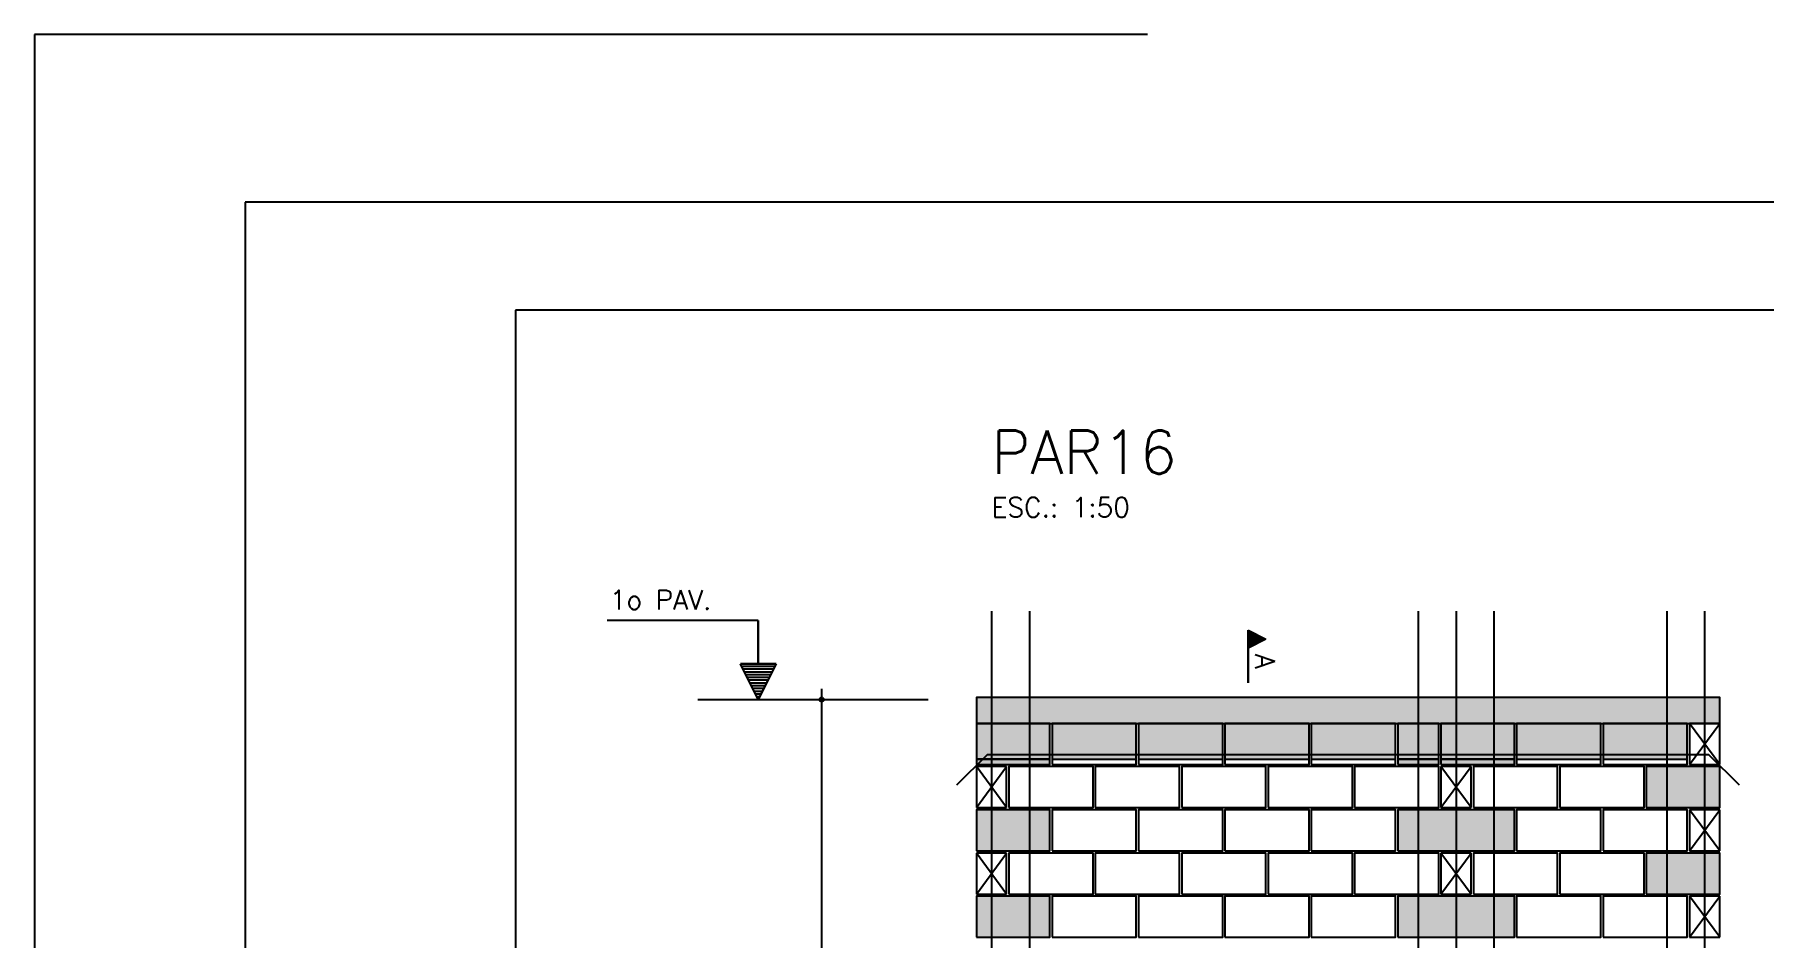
# Model space of a CAD drawing. Extents: x -2 to 121, y -2 to 61.
# Drawn here: x -1.95 to 14.06, y 52.59 to 60.95 of the extents above; entities that cross this region are included whole.
import ezdxf

# ---------------------------------------------------------------- set-up
doc = ezdxf.new("R2010")
doc.units = 0
doc.header["$MEASUREMENT"] = 0
doc.linetypes.add('HIDDEN', pattern=[0.375, 0.25, -0.125])
doc.layers.get('Defpoints').update_dxf_attribs({"linetype": 'CONTINUOUS'})
for name, color, linetype in [('ARQ_FOLHA', 7, 'CONTINUOUS'), ('PENA_01', 1, 'CONTINUOUS'), ('PENA_02', 2, 'CONTINUOUS'), ('PENA_03', 3, 'CONTINUOUS'), ('PENA_05', 5, 'CONTINUOUS'), ('PENA_06', 6, 'CONTINUOUS'), ('PENA_09', 254, 'CONTINUOUS'), ('PENA_11', 252, 'CONTINUOUS'), ('PENA_19', 240, 'CONTINUOUS'), ('PENA_21', 100, 'CONTINUOUS'), ('PENA_23', 50, 'CONTINUOUS')]:
    doc.layers.add(name, color=color, linetype=linetype)
doc.styles.get("Standard").update_dxf_attribs({"font": 'ROMANS.SHX'})

msp = doc.modelspace()

# ---------------------------------------------------------------- linework, layer by layer
at = {"layer": 'ARQ_FOLHA', "color": 1}
for points in [[(0, 0.000001), (118.9, 0.000001), (118.9, 59.400001), (0, 59.400001)], [(2.5, 1.000001), (117.9, 1.000001), (117.9, 58.400001), (2.5, 58.400001)]]:
    msp.add_lwpolyline(points, close=True, dxfattribs=at)
at = {"layer": 'Defpoints', "color": 8, "linetype": 'HIDDEN', "ltscale": 100}
msp.add_lwpolyline([(-1.95, 60.950001), (-1.95, -1.549999), (120.85, -1.549999), (120.85, 60.950001)], close=True, dxfattribs=at)
at = {"layer": 'PENA_01', "linetype": 'Continuous'}
for p, q in [((4.189514, 54.795287), (6.320377, 54.795287)), ((6.767869, 54.245287), (7.447869, 54.245287)), ((7.467869, 54.245287), (8.247869, 54.245287)), ((8.267869, 54.245287), (9.047869, 54.245287)), ((9.067869, 54.245287), (9.847869, 54.245287)), ((9.867869, 54.245287), (10.647869, 54.245287)), ((10.667869, 54.245287), (11.047869, 54.245287)), ((11.067869, 54.245287), (11.747869, 54.245287)), ((11.767869, 54.245287), (12.547869, 54.245287)), ((12.567869, 54.245287), (13.347869, 54.245287))]:
    msp.add_line(p, q, dxfattribs=at)
at = {"layer": 'PENA_02', "linetype": 'Continuous'}
for p, q in [((13.647869, 54.575287), (13.367869, 54.575287)), ((13.367869, 54.575287), (13.367869, 54.195287)), ((13.647869, 54.195287), (13.647869, 54.575287)), ((7.047869, 54.175287), (6.767869, 54.175287)), ((6.767869, 54.175287), (6.767869, 53.795287)), ((7.047869, 53.795287), (7.047869, 54.175287)), ((11.347869, 54.175287), (11.067869, 54.175287)), ((11.067869, 54.175287), (11.067869, 53.795287)), ((11.347869, 53.795287), (11.347869, 54.175287)), ((13.367869, 54.195287), (13.647869, 54.195287)), ((6.767869, 53.795287), (7.047869, 53.795287)), ((11.067869, 53.795287), (11.347869, 53.795287)), ((13.647869, 53.775287), (13.367869, 53.775287)), ((13.367869, 53.775287), (13.367869, 53.395287)), ((13.647869, 53.395287), (13.647869, 53.775287)), ((7.047869, 53.375287), (6.767869, 53.375287)), ((6.767869, 53.375287), (6.767869, 52.995287)), ((7.047869, 52.995287), (7.047869, 53.375287)), ((11.347869, 53.375287), (11.067869, 53.375287)), ((11.067869, 53.375287), (11.067869, 52.995287)), ((11.347869, 52.995287), (11.347869, 53.375287)), ((13.367869, 53.395287), (13.647869, 53.395287)), ((6.767869, 52.995287), (7.047869, 52.995287)), ((11.067869, 52.995287), (11.347869, 52.995287)), ((13.647869, 52.975287), (13.367869, 52.975287)), ((13.367869, 52.975287), (13.367869, 52.595287)), ((13.647869, 52.595287), (13.647869, 52.975287)), ((13.367869, 52.595287), (13.647869, 52.595287))]:
    msp.add_line(p, q, dxfattribs=at)
for points in [[(6.767869, 54.575287), (13.647869, 54.575287), (13.647869, 54.815287), (6.767869, 54.815287), (6.767869, 54.575287)], [(6.767869, 54.195287), (7.447869, 54.195287), (7.447869, 54.575287), (6.767869, 54.575287), (6.767869, 54.195287)], [(7.467869, 54.195287), (8.247869, 54.195287), (8.247869, 54.575287), (7.467869, 54.575287), (7.467869, 54.195287)], [(8.267869, 54.195287), (9.047869, 54.195287), (9.047869, 54.575287), (8.267869, 54.575287), (8.267869, 54.195287)], [(9.067869, 54.195287), (9.847869, 54.195287), (9.847869, 54.575287), (9.067869, 54.575287), (9.067869, 54.195287)], [(9.867869, 54.195287), (10.647869, 54.195287), (10.647869, 54.575287), (9.867869, 54.575287), (9.867869, 54.195287)], [(10.667869, 54.195287), (11.047869, 54.195287), (11.047869, 54.575287), (10.667869, 54.575287), (10.667869, 54.195287)], [(11.067869, 54.195287), (11.747869, 54.195287), (11.747869, 54.575287), (11.067869, 54.575287), (11.067869, 54.195287)], [(11.767869, 54.195287), (12.547869, 54.195287), (12.547869, 54.575287), (11.767869, 54.575287), (11.767869, 54.195287)], [(12.567869, 54.195287), (13.347869, 54.195287), (13.347869, 54.575287), (12.567869, 54.575287), (12.567869, 54.195287)], [(7.067869, 53.795287), (7.847869, 53.795287), (7.847869, 54.175287), (7.067869, 54.175287), (7.067869, 53.795287)], [(7.867869, 53.795287), (8.647869, 53.795287), (8.647869, 54.175287), (7.867869, 54.175287), (7.867869, 53.795287)], [(8.667869, 53.795287), (9.447869, 53.795287), (9.447869, 54.175287), (8.667869, 54.175287), (8.667869, 53.795287)], [(9.467869, 53.795287), (10.247869, 53.795287), (10.247869, 54.175287), (9.467869, 54.175287), (9.467869, 53.795287)], [(10.267869, 53.795287), (11.047869, 53.795287), (11.047869, 54.175287), (10.267869, 54.175287), (10.267869, 53.795287)], [(11.367869, 53.795287), (12.147869, 53.795287), (12.147869, 54.175287), (11.367869, 54.175287), (11.367869, 53.795287)], [(12.167869, 53.795287), (12.947869, 53.795287), (12.947869, 54.175287), (12.167869, 54.175287), (12.167869, 53.795287)], [(12.967869, 53.795287), (13.647869, 53.795287), (13.647869, 54.175287), (12.967869, 54.175287), (12.967869, 53.795287)], [(6.767869, 53.395287), (7.447869, 53.395287), (7.447869, 53.775287), (6.767869, 53.775287), (6.767869, 53.395287)], [(7.467869, 53.395287), (8.247869, 53.395287), (8.247869, 53.775287), (7.467869, 53.775287), (7.467869, 53.395287)], [(8.267869, 53.395287), (9.047869, 53.395287), (9.047869, 53.775287), (8.267869, 53.775287), (8.267869, 53.395287)], [(9.067869, 53.395287), (9.847869, 53.395287), (9.847869, 53.775287), (9.067869, 53.775287), (9.067869, 53.395287)], [(9.867869, 53.395287), (10.647869, 53.395287), (10.647869, 53.775287), (9.867869, 53.775287), (9.867869, 53.395287)], [(10.667869, 53.395287), (11.747869, 53.395287), (11.747869, 53.775287), (10.667869, 53.775287), (10.667869, 53.395287)], [(11.767869, 53.395287), (12.547869, 53.395287), (12.547869, 53.775287), (11.767869, 53.775287), (11.767869, 53.395287)], [(12.567869, 53.395287), (13.347869, 53.395287), (13.347869, 53.775287), (12.567869, 53.775287), (12.567869, 53.395287)], [(7.067869, 52.995287), (7.847869, 52.995287), (7.847869, 53.375287), (7.067869, 53.375287), (7.067869, 52.995287)], [(7.867869, 52.995287), (8.647869, 52.995287), (8.647869, 53.375287), (7.867869, 53.375287), (7.867869, 52.995287)], [(8.667869, 52.995287), (9.447869, 52.995287), (9.447869, 53.375287), (8.667869, 53.375287), (8.667869, 52.995287)], [(9.467869, 52.995287), (10.247869, 52.995287), (10.247869, 53.375287), (9.467869, 53.375287), (9.467869, 52.995287)], [(10.267869, 52.995287), (11.047869, 52.995287), (11.047869, 53.375287), (10.267869, 53.375287), (10.267869, 52.995287)], [(11.367869, 52.995287), (12.147869, 52.995287), (12.147869, 53.375287), (11.367869, 53.375287), (11.367869, 52.995287)], [(12.167869, 52.995287), (12.947869, 52.995287), (12.947869, 53.375287), (12.167869, 53.375287), (12.167869, 52.995287)], [(12.967869, 52.995287), (13.647869, 52.995287), (13.647869, 53.375287), (12.967869, 53.375287), (12.967869, 52.995287)], [(6.767869, 52.595287), (7.447869, 52.595287), (7.447869, 52.975287), (6.767869, 52.975287), (6.767869, 52.595287)], [(7.467869, 52.595287), (8.247869, 52.595287), (8.247869, 52.975287), (7.467869, 52.975287), (7.467869, 52.595287)], [(8.267869, 52.595287), (9.047869, 52.595287), (9.047869, 52.975287), (8.267869, 52.975287), (8.267869, 52.595287)], [(9.067869, 52.595287), (9.847869, 52.595287), (9.847869, 52.975287), (9.067869, 52.975287), (9.067869, 52.595287)], [(9.867869, 52.595287), (10.647869, 52.595287), (10.647869, 52.975287), (9.867869, 52.975287), (9.867869, 52.595287)], [(10.667869, 52.595287), (11.747869, 52.595287), (11.747869, 52.975287), (10.667869, 52.975287), (10.667869, 52.595287)], [(11.767869, 52.595287), (12.547869, 52.595287), (12.547869, 52.975287), (11.767869, 52.975287), (11.767869, 52.595287)], [(12.567869, 52.595287), (13.347869, 52.595287), (13.347869, 52.975287), (12.567869, 52.975287), (12.567869, 52.595287)]]:
    msp.add_lwpolyline(points, dxfattribs=at)
for radius in [0.02, 0.01]:
    msp.add_circle((5.335659, 54.795287), radius, dxfattribs=at)
at = {"layer": 'PENA_03', "linetype": 'Continuous'}
for p, q in [((4.748512, 55.527152), (3.348512, 55.527152)), ((4.748512, 55.127152), (4.748512, 55.527152)), ((4.749912, 55.127152), (4.749912, 55.528552)), ((9.282104, 54.950394), (9.282104, 55.436776)), ((9.282104, 55.436776), (9.448037, 55.35381)), ((9.282799, 55.435648), (9.446476, 55.35381)), ((9.2828, 55.435648), (9.2828, 55.271971)), ((9.294868, 55.430394), (9.294868, 55.277225)), ((9.307632, 55.424012), (9.307632, 55.283607)), ((9.320396, 55.41763), (9.320396, 55.289989)), ((9.33316, 55.411248), (9.33316, 55.296371)), ((9.345924, 55.404866), (9.345924, 55.302753)), ((9.448037, 55.35381), (9.282799, 55.271191)), ((9.446476, 55.35381), (9.2828, 55.271971)), ((9.2828, 55.271191), (9.2828, 54.950394)), ((9.358688, 55.398484), (9.358688, 55.309135)), ((9.371452, 55.392102), (9.371452, 55.315517)), ((9.384216, 55.38572), (9.384216, 55.321899)), ((9.39698, 55.379338), (9.39698, 55.328281)), ((9.409744, 55.372956), (9.409744, 55.334663)), ((9.422509, 55.366574), (9.422509, 55.341045)), ((9.435273, 55.360192), (9.435273, 55.347428)), ((4.749212, 54.795287), (4.583279, 55.127152)), ((4.583279, 55.127152), (4.748512, 55.127152)), ((4.749212, 54.798409), (4.585535, 55.125761)), ((4.912888, 55.125761), (4.585535, 55.125761)), ((4.902381, 55.101624), (4.596043, 55.101624)), ((4.915145, 55.127152), (4.749212, 54.795287)), ((4.912888, 55.125762), (4.749212, 54.798408)), ((4.749912, 55.127152), (4.915145, 55.127152)), ((4.889617, 55.076096), (4.608807, 55.076096)), ((4.876853, 55.050568), (4.621571, 55.050568)), ((4.864088, 55.02504), (4.634335, 55.02504)), ((4.851324, 54.999512), (4.647099, 54.999512)), ((4.83856, 54.973984), (4.659863, 54.973984)), ((4.825796, 54.948456), (4.672627, 54.948456)), ((4.813032, 54.922928), (4.685391, 54.922928)), ((4.800268, 54.8974), (4.698155, 54.8974)), ((4.787504, 54.871872), (4.710919, 54.871872)), ((4.77474, 54.846343), (4.723683, 54.846343)), ((4.761976, 54.820815), (4.736448, 54.820815)), ((5.335659, 48.854754), (5.335659, 54.895287)), ((13.367869, 54.195287), (13.647869, 54.575287)), ((13.647869, 54.195287), (13.367869, 54.575287)), ((6.767869, 53.795287), (7.047869, 54.175287)), ((7.047869, 53.795287), (6.767869, 54.175287)), ((11.067869, 53.795287), (11.347869, 54.175287)), ((11.347869, 53.795287), (11.067869, 54.175287)), ((13.367869, 53.395287), (13.647869, 53.775287)), ((13.647869, 53.395287), (13.367869, 53.775287)), ((6.767869, 52.995287), (7.047869, 53.375287)), ((7.047869, 52.995287), (6.767869, 53.375287)), ((11.067869, 52.995287), (11.347869, 53.375287)), ((11.347869, 52.995287), (11.067869, 53.375287)), ((13.367869, 52.595287), (13.647869, 52.975287)), ((13.647869, 52.595287), (13.367869, 52.975287))]:
    msp.add_line(p, q, dxfattribs=at)
at = {"layer": 'PENA_05', "linetype": 'Continuous'}
for p, q in [((6.867869, 54.285287), (6.585027, 54.002444)), ((13.547869, 54.285287), (6.867869, 54.285287)), ((13.830712, 54.002444), (13.547869, 54.285287))]:
    msp.add_line(p, q, dxfattribs=at)
for points in [[(6.907869, 55.615287), (6.907869, 48.975287)], [(7.257869, 55.615287), (7.257869, 48.975287)], [(10.857869, 55.615287), (10.857869, 48.975287)], [(11.207869, 55.615287), (11.207869, 48.975287)], [(11.557869, 55.615287), (11.557869, 48.975287)], [(13.157869, 55.615287), (13.157869, 48.975287)], [(13.507869, 55.615287), (13.507869, 48.975287)]]:
    msp.add_lwpolyline(points, dxfattribs=at)
at = {"layer": 'PENA_09', "linetype": 'Continuous'}
for points in [[(6.767869, 54.245287), (7.447869, 54.245287), (7.447869, 54.575287), (6.767869, 54.575287), (6.767869, 54.245287)], [(7.467869, 54.245287), (8.247869, 54.245287), (8.247869, 54.575287), (7.467869, 54.575287), (7.467869, 54.245287)], [(8.267869, 54.245287), (9.047869, 54.245287), (9.047869, 54.575287), (8.267869, 54.575287), (8.267869, 54.245287)], [(9.067869, 54.245287), (9.847869, 54.245287), (9.847869, 54.575287), (9.067869, 54.575287), (9.067869, 54.245287)], [(9.867869, 54.245287), (10.647869, 54.245287), (10.647869, 54.575287), (9.867869, 54.575287), (9.867869, 54.245287)], [(10.667869, 54.245287), (11.047869, 54.245287), (11.047869, 54.575287), (10.667869, 54.575287), (10.667869, 54.245287)], [(11.067869, 54.245287), (11.747869, 54.245287), (11.747869, 54.575287), (11.067869, 54.575287), (11.067869, 54.245287)], [(11.767869, 54.245287), (12.547869, 54.245287), (12.547869, 54.575287), (11.767869, 54.575287), (11.767869, 54.245287)], [(12.567869, 54.245287), (13.347869, 54.245287), (13.347869, 54.575287), (12.567869, 54.575287), (12.567869, 54.245287)]]:
    msp.add_lwpolyline(points, dxfattribs=at)
for points in [[(6.767869, 54.245287), (7.447869, 54.245287), (7.447869, 54.575287)], [(6.767869, 54.245287), (7.447869, 54.575287), (6.767869, 54.575287)], [(6.767869, 54.245287), (6.767869, 54.575287), (6.767869, 54.245287)], [(7.467869, 54.245287), (8.247869, 54.245287), (8.247869, 54.575287)], [(7.467869, 54.245287), (8.247869, 54.575287), (7.467869, 54.575287)], [(7.467869, 54.245287), (7.467869, 54.575287), (7.467869, 54.245287)], [(8.267869, 54.245287), (9.047869, 54.245287), (9.047869, 54.575287)], [(8.267869, 54.245287), (9.047869, 54.575287), (8.267869, 54.575287)], [(8.267869, 54.245287), (8.267869, 54.575287), (8.267869, 54.245287)], [(9.067869, 54.245287), (9.847869, 54.245287), (9.847869, 54.575287)], [(9.067869, 54.245287), (9.847869, 54.575287), (9.067869, 54.575287)], [(9.067869, 54.245287), (9.067869, 54.575287), (9.067869, 54.245287)], [(9.867869, 54.245287), (10.647869, 54.245287), (10.647869, 54.575287)], [(9.867869, 54.245287), (10.647869, 54.575287), (9.867869, 54.575287)], [(9.867869, 54.245287), (9.867869, 54.575287), (9.867869, 54.245287)], [(10.667869, 54.245287), (11.047869, 54.245287), (11.047869, 54.575287)], [(10.667869, 54.245287), (11.047869, 54.575287), (10.667869, 54.575287)], [(10.667869, 54.245287), (10.667869, 54.575287), (10.667869, 54.245287)], [(11.067869, 54.245287), (11.747869, 54.245287), (11.747869, 54.575287)], [(11.067869, 54.245287), (11.747869, 54.575287), (11.067869, 54.575287)], [(11.067869, 54.245287), (11.067869, 54.575287), (11.067869, 54.245287)], [(11.767869, 54.245287), (12.547869, 54.245287), (12.547869, 54.575287)], [(11.767869, 54.245287), (12.547869, 54.575287), (11.767869, 54.575287)], [(11.767869, 54.245287), (11.767869, 54.575287), (11.767869, 54.245287)], [(12.567869, 54.245287), (13.347869, 54.245287), (13.347869, 54.575287)], [(12.567869, 54.245287), (13.347869, 54.575287), (12.567869, 54.575287)], [(12.567869, 54.245287), (12.567869, 54.575287), (12.567869, 54.245287)]]:
    msp.add_solid(points, dxfattribs=at)
at = {"layer": 'PENA_11', "linetype": 'Continuous'}
for points in [[(6.767869, 54.575287), (13.647869, 54.575287), (13.647869, 54.815287)], [(6.767869, 54.575287), (13.647869, 54.815287), (6.767869, 54.815287)], [(6.767869, 54.575287), (6.767869, 54.815287), (6.767869, 54.575287)]]:
    msp.add_solid(points, dxfattribs=at)
at = {"layer": 'PENA_19', "linetype": 'Continuous'}
for points in [[(10.667869, 53.395287), (11.747869, 53.395287), (11.747869, 53.775287), (10.667869, 53.775287), (10.667869, 53.395287)], [(10.667869, 52.595287), (11.747869, 52.595287), (11.747869, 52.975287), (10.667869, 52.975287), (10.667869, 52.595287)]]:
    msp.add_lwpolyline(points, dxfattribs=at)
for points in [[(10.667869, 53.395287), (11.747869, 53.395287), (11.747869, 53.775287)], [(10.667869, 53.395287), (11.747869, 53.775287), (10.667869, 53.775287)], [(10.667869, 53.395287), (10.667869, 53.775287), (10.667869, 53.395287)], [(10.667869, 52.595287), (11.747869, 52.595287), (11.747869, 52.975287)], [(10.667869, 52.595287), (11.747869, 52.975287), (10.667869, 52.975287)], [(10.667869, 52.595287), (10.667869, 52.975287), (10.667869, 52.595287)]]:
    msp.add_solid(points, dxfattribs=at)
at = {"layer": 'PENA_21', "linetype": 'Continuous'}
for points in [[(6.767869, 54.195287), (7.447869, 54.195287), (7.447869, 54.245287), (6.767869, 54.245287), (6.767869, 54.195287)], [(11.067869, 54.195287), (11.747869, 54.195287), (11.747869, 54.245287), (11.067869, 54.245287), (11.067869, 54.195287)], [(12.967869, 53.795287), (13.647869, 53.795287), (13.647869, 54.175287), (12.967869, 54.175287), (12.967869, 53.795287)], [(6.767869, 53.395287), (7.447869, 53.395287), (7.447869, 53.775287), (6.767869, 53.775287), (6.767869, 53.395287)], [(12.967869, 52.995287), (13.647869, 52.995287), (13.647869, 53.375287), (12.967869, 53.375287), (12.967869, 52.995287)], [(6.767869, 52.595287), (7.447869, 52.595287), (7.447869, 52.975287), (6.767869, 52.975287), (6.767869, 52.595287)]]:
    msp.add_lwpolyline(points, dxfattribs=at)
for points in [[(6.767869, 54.195287), (7.447869, 54.195287), (7.447869, 54.245287)], [(6.767869, 54.195287), (7.447869, 54.245287), (6.767869, 54.245287)], [(6.767869, 54.195287), (6.767869, 54.245287), (6.767869, 54.195287)], [(11.067869, 54.195287), (11.747869, 54.195287), (11.747869, 54.245287)], [(11.067869, 54.195287), (11.747869, 54.245287), (11.067869, 54.245287)], [(11.067869, 54.195287), (11.067869, 54.245287), (11.067869, 54.195287)], [(12.967869, 53.795287), (13.647869, 53.795287), (13.647869, 54.175287)], [(12.967869, 53.795287), (13.647869, 54.175287), (12.967869, 54.175287)], [(12.967869, 53.795287), (12.967869, 54.175287), (12.967869, 53.795287)], [(6.767869, 53.395287), (7.447869, 53.395287), (7.447869, 53.775287)], [(6.767869, 53.395287), (7.447869, 53.775287), (6.767869, 53.775287)], [(6.767869, 53.395287), (6.767869, 53.775287), (6.767869, 53.395287)], [(12.967869, 52.995287), (13.647869, 52.995287), (13.647869, 53.375287)], [(12.967869, 52.995287), (13.647869, 53.375287), (12.967869, 53.375287)], [(12.967869, 52.995287), (12.967869, 53.375287), (12.967869, 52.995287)], [(6.767869, 52.595287), (7.447869, 52.595287), (7.447869, 52.975287)], [(6.767869, 52.595287), (7.447869, 52.975287), (6.767869, 52.975287)], [(6.767869, 52.595287), (6.767869, 52.975287), (6.767869, 52.595287)]]:
    msp.add_solid(points, dxfattribs=at)
at = {"layer": 'PENA_23', "linetype": 'Continuous'}
msp.add_lwpolyline([(10.667869, 54.195287), (11.047869, 54.195287), (11.047869, 54.245287), (10.667869, 54.245287), (10.667869, 54.195287)], dxfattribs=at)
for points in [[(10.667869, 54.195287), (11.047869, 54.195287), (11.047869, 54.245287)], [(10.667869, 54.195287), (11.047869, 54.245287), (10.667869, 54.245287)], [(10.667869, 54.195287), (10.667869, 54.245287), (10.667869, 54.195287)]]:
    msp.add_solid(points, dxfattribs=at)

# ---------------------------------------------------------------- texts
at = {"layer": 'PENA_03', "linetype": 'Continuous'}
for s, p in [('ESC.: 1:50', (6.907869, 56.485287)), ('1o PAV.', (3.374218, 55.629026))]:
    msp.add_text(s, height=0.18, dxfattribs=at).set_placement(p)
msp.add_text('A', height=0.18, rotation=270, dxfattribs=at).set_placement((9.349133, 55.218377))
at = {"layer": 'PENA_06', "linetype": 'Continuous'}
msp.add_text('PAR16', height=0.4, dxfattribs=at).set_placement((6.907869, 56.885287))

doc.saveas('drawing.dxf')
